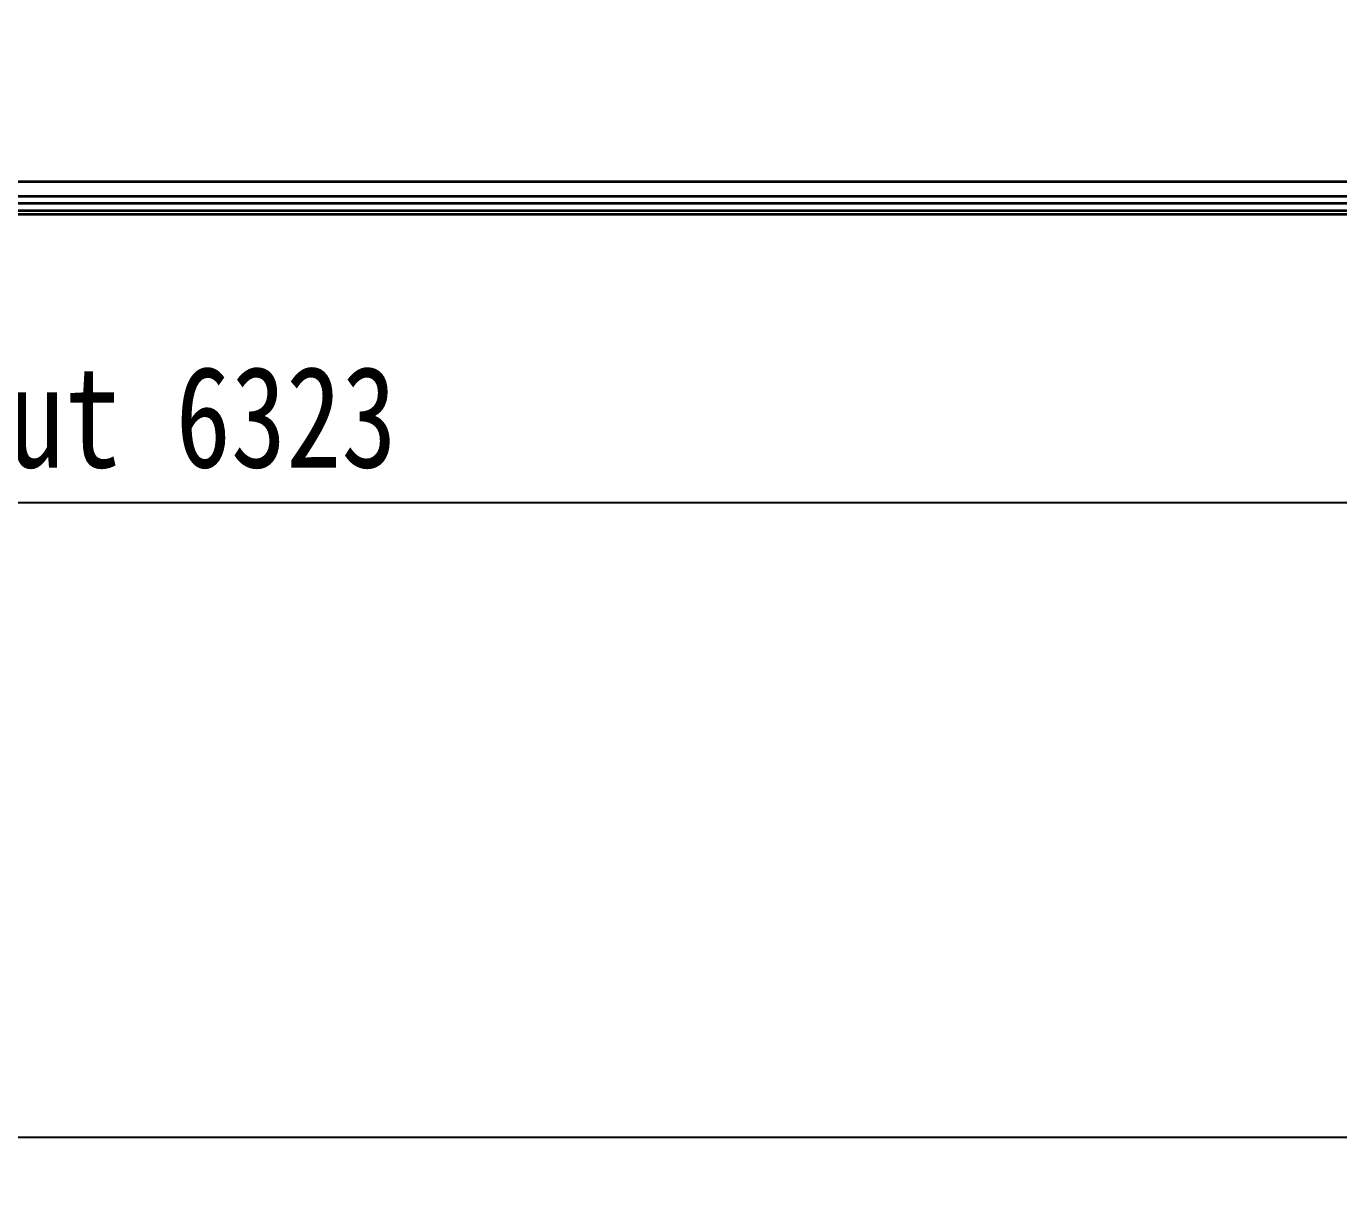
# Model space of a CAD drawing. Header units: millimetres. Extents: x 32496 to 166256, y 3504 to 23939.
# Drawn here: x 149596 to 150566, y 11314 to 12174 of the extents above; entities that cross this region are included whole.
import ezdxf

# ---------------------------------------------------------------- set-up
doc = ezdxf.new("R2010")
doc.units = ezdxf.units.MM
doc.header["$PDSIZE"] = -5
doc.layers.get('0').update_dxf_attribs({"lineweight": 35})
doc.layers.get('Defpoints').update_dxf_attribs({"lineweight": 18})
doc.layers.add('THICK', color=7, linetype='Continuous', lineweight=0)
doc.styles.add('TH_GBDIM', font='仿宋_GB2312.ttf', dxfattribs={"width": 0.8})
doc.dimstyles.new('TH_GBDIM', dxfattribs={"dimscale": 42, "dimtxt": 3, "dimasz": 3, "dimexe": 1.2, "dimexo": 0, "dimgap": 1, "dimtad": 1, "dimdec": 1, "dimdsep": 46, "dimtxsty": 'TH_GBDIM', "dimcen": 2.5, "dimdle": 252, "dimclrd": 4, "dimclre": 4, "dimclrt": 3, "dimadec": 0, "dimazin": 2, "dimtfac": 0.714286, "dimtdec": 1, "dimtmove": 0, "dimatfit": 3, "dimfxl": 1, "dimtolj": 1, "dimarcsym": 0})

# ---------------------------------------------------------------- blocks, each defined once
blk = doc.blocks.new('*D5866')
at = {"layer": 'Defpoints', "color": 0}
for p in [(146504.2, 13263.4), (152827.2, 12081.36), (152827.2, 11822.56)]:
    blk.add_point(p, dxfattribs=at)
at = {"layer": 'THICK', "color": 4, "linetype": 'Continuous', "lineweight": -2}
for p, q in [((146504.2, 13263.4), (146504.2, 11792.56)), ((152827.2, 12081.36), (152827.2, 11792.56)), ((146579.2, 11822.56), (152752.2, 11822.56))]:
    blk.add_line(p, q, dxfattribs=at)
at = {"layer": 'THICK', "color": 4}
for points in [[(146579.2, 11835.06), (146579.2, 11810.06), (146504.2, 11822.56)], [(152752.2, 11810.06), (152752.2, 11835.06), (152827.2, 11822.56)]]:
    blk.add_solid(points, dxfattribs=at)
at = {"layer": 'THICK', "color": 3, "lineweight": -3, "insert": (149665.7, 11885.26), "char_height": 75, "attachment_point": 5, "style": 'TH_GBDIM'}
blk.add_mtext('\\A1;About {\\A1;6323}', dxfattribs=at)
blk = doc.blocks.new('*D5867')
at = {"layer": 'Defpoints', "color": 0}
for p in [(152827.2, 12117.67), (140635.2, 12064.67), (152827.2, 11353.85)]:
    blk.add_point(p, dxfattribs=at)
at = {"layer": 'THICK', "color": 4, "linetype": 'Continuous', "lineweight": -2}
for p, q in [((152827.2, 12117.67), (152827.2, 11314.25)), ((140635.2, 12064.67), (140635.2, 11314.25)), ((140734.2, 11353.85), (152728.2, 11353.85))]:
    blk.add_line(p, q, dxfattribs=at)
at = {"layer": 'THICK', "color": 4}
for points in [[(140734.2, 11370.35), (140734.2, 11337.35), (140635.2, 11353.85)], [(152728.2, 11337.35), (152728.2, 11370.35), (152827.2, 11353.85)]]:
    blk.add_solid(points, dxfattribs=at)
at = {"layer": 'THICK', "color": 3, "lineweight": -3, "insert": (146631.2, 11472.89), "char_height": 99, "attachment_point": 5, "style": 'TH_GBDIM'}
blk.add_mtext('\\A1;length {\\A1;12192{\\H0.7x;\\S+0^ -10;}}', dxfattribs=at)
blk = doc.blocks.new('8-1250')
at = {"linetype": 'Continuous'}
for p, q in [((4052.87, -34847.03), (-7783.13, -34847.03)), ((4052.87, -34857.98), (-7783.13, -34857.98)), ((4052.87, -34863.1), (-7783.13, -34863.1)), ((4052.87, -34868.57), (-7783.13, -34868.57)), ((4052.87, -34871.29), (-7783.13, -34871.29))]:
    blk.add_line(p, q, dxfattribs=at)

msp = doc.modelspace()

# ---------------------------------------------------------------- block references
at = {"color": 6}
msp.add_blockref('8-1250', (148596.331, 46906.597), dxfattribs=at)

# ---------------------------------------------------------------- dimensions: what is measured, and where the dimension line sits
at = {"layer": 'THICK', "lineweight": -3}
dim = msp.add_linear_dim(base=(152827.204, 11822.556), p1=(146504.204, 13263.4), p2=(152827.204, 12081.363), text='About {\\A1;<>}', dimstyle='TH_GBDIM', override={"dimscale": 25, "dimtxsty": 'TH_GBDIM', "dimarcsym": 2}, dxfattribs=at)
dim.commit()
dim.dimension.update_dxf_attribs({"geometry": '*D5866', "text_midpoint": (149665.704, 11885.258)})
dim = msp.add_linear_dim(base=(152827.204, 11353.847), p1=(140635.204, 12064.674), p2=(152827.204, 12117.674), text='length {\\A1;<>{\\H0.7x;\\S+0^ -10;}}', dimstyle='TH_GBDIM', override={"dimscale": 33, "dimtxsty": 'TH_GBDIM', "dimarcsym": 2}, dxfattribs=at)
dim.commit()
dim.dimension.update_dxf_attribs({"geometry": '*D5867', "text_midpoint": (146631.204, 11353.847), "dimtype": 160})

doc.saveas('drawing.dxf')
